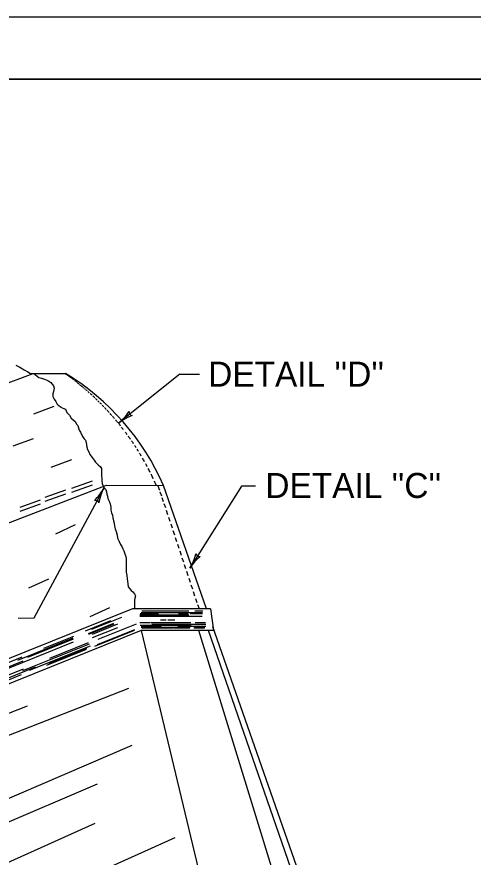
# Model space of a CAD drawing. Extents: x 1000 to 1036.3, y 1000 to 1022.
# Drawn here: x 1018.47 to 1022.13, y 1015.28 to 1022 of the extents above; entities that cross this region are included whole.
import ezdxf

# ---------------------------------------------------------------- set-up
doc = ezdxf.new("R2010")
doc.units = 0
for name, color, linetype in [('Level 1', 7, 'Continuous'), ('Level 10', 7, 'Continuous'), ('Level 11', 7, 'Continuous'), ('Level 15', 7, 'Continuous'), ('Level 18', 7, 'Continuous')]:
    doc.layers.add(name, color=color, linetype=linetype)

msp = doc.modelspace()

# ---------------------------------------------------------------- linework, layer by layer
at = {"layer": 'Level 1'}
for p, q in [((1019.7796, 1019.1411), (1019.2887, 1018.7478)), ((1019.7796, 1019.1411), (1019.937, 1019.1411)), ((1018.6131, 1017.1908), (1019.1734, 1018.2313)), ((1020.2729, 1018.2436), (1019.8591, 1017.5878)), ((1020.3866, 1018.2436), (1020.2729, 1018.2436)), ((1018.4848, 1017.1901), (1018.6131, 1017.1908)), ((1019.025, 1017.0876), (1019.2283, 1017.1694)), ((1019.0478, 1017.067), (1019.2511, 1017.1488)), ((1019.051, 1017.0615), (1019.2543, 1017.1433)), ((1019.0796, 1017.0615), (1019.2829, 1017.1433)), ((1019.6262, 1017.1765), (1019.67, 1017.1765)), ((1019.684, 1017.1765), (1019.7388, 1017.1765)), ((1019.0796, 1017.033), (1019.2829, 1017.1148)), ((1019.3685, 1016.6253), (1016.6537, 1015.5635)), ((1018.5572, 1016.4848), (1015.4992, 1015.2824)), ((1017.8399, 1015.5018), (1019.3997, 1016.1725)), ((1019.1188, 1015.8602), (1018.2611, 1015.4957)), ((1015.3276, 1013.8614), (1019.1032, 1015.5479))]:
    msp.add_line(p, q, dxfattribs=at)
for centre, radius, start, end in [((1019.0443, 1019.0529), 0.3909, 308.70026, 327.36905), ((1019.4047, 1018.8407), 0.0313, 177.47486, 259.59155), ((1019.5331, 1018.4427), 0.3909, 110.04742, 128.69415), ((1019.0443, 1019.0529), 0.3909, 308.68804, 308.70026), ((1018.8291, 1018.4166), 0.3909, 313.04636, 331.69309), ((1019.5176, 1018.0459), 0.3909, 151.6992, 170.36798), ((1019.5176, 1018.0459), 0.3909, 151.68697, 151.6992), ((1019.1028, 1018.1004), 0.0313, 20.47379, 102.59049), ((1019.5285, 1017.7964), 0.3909, 327.74896, 346.41774), ((1020.1897, 1017.3792), 0.3909, 129.09611, 147.74284), ((1019.9384, 1017.7135), 0.0313, 196.52355, 278.64025), ((1019.5285, 1017.7964), 0.3909, 327.73673, 327.74896)]:
    msp.add_arc(centre, radius, start, end, dxfattribs=at)
at = {"layer": 'Level 10'}
for p, q in [((1000, 1022), (1036, 1022)), ((1007, 1021.5), (1035.5, 1021.5))]:
    msp.add_line(p, q, dxfattribs=at)
at = {"layer": 'Level 11'}
msp.add_line((1015.9158, 1013.7232), (1019.7425, 1015.4327), dxfattribs=at)
msp.add_lwpolyline([(1007, 1000.5), (1035.5, 1000.5), (1035.5, 1021.5), (1007, 1021.5)], close=True, dxfattribs=at)
at = {"layer": 'Level 15'}
for p, q in [((1019.5672, 1017.2117), (1019.4608, 1017.2117)), ((1019.5672, 1017.2237), (1019.4634, 1017.2237)), ((1019.6013, 1017.2321), (1019.4713, 1017.2321)), ((1019.5672, 1017.2437), (1019.476, 1017.2437)), ((1019.6104, 1017.2117), (1019.4773, 1017.2117)), ((1019.6104, 1017.2237), (1019.4806, 1017.2237)), ((1019.653, 1017.2321), (1019.4904, 1017.2321)), ((1019.6104, 1017.2437), (1019.4963, 1017.2437)), ((1019.7607, 1017.2437), (1019.5835, 1017.2437)), ((1019.7602, 1017.2117), (1019.6066, 1017.2117)), ((1019.7235, 1017.2321), (1019.6233, 1017.2321)), ((1019.8522, 1017.2437), (1019.6307, 1017.2437)), ((1019.8515, 1017.2117), (1019.6595, 1017.2117)), ((1019.8057, 1017.2321), (1019.6805, 1017.2321)), ((1019.848, 1017.2321), (1019.7528, 1017.2321)), ((1019.848, 1017.2237), (1019.7691, 1017.2237)), ((1019.8501, 1017.2437), (1019.7984, 1017.2437)), ((1019.9613, 1017.2321), (1019.8424, 1017.2321)), ((1019.9613, 1017.2237), (1019.8627, 1017.2237)), ((1019.9639, 1017.2437), (1019.8994, 1017.2437)), ((1019.3133, 1017.1938), (1019.0737, 1017.0974)), ((1019.5132, 1017.1514), (1019.4587, 1017.1514)), ((1019.5295, 1017.2017), (1019.4603, 1017.2017)), ((1019.5429, 1017.1514), (1019.4747, 1017.1514)), ((1019.5632, 1017.2017), (1019.4767, 1017.2017)), ((1019.756, 1017.1514), (1019.5468, 1017.1514)), ((1019.6684, 1017.2017), (1019.562, 1017.2017)), ((1019.8463, 1017.1514), (1019.5848, 1017.1514)), ((1019.7368, 1017.2017), (1019.6038, 1017.2017)), ((1019.8464, 1017.2017), (1019.7135, 1017.2017)), ((1019.9593, 1017.2017), (1019.7932, 1017.2017)), ((1019.8679, 1017.1514), (1019.8016, 1017.1514)), ((1019.9862, 1017.1514), (1019.9033, 1017.1514)), ((1019.4148, 1017.0888), (1019.0975, 1016.9611)), ((1019.4177, 1017.0956), (1019.1174, 1016.9748)), ((1019.4304, 1017.1414), (1019.1228, 1017.0176)), ((1019.5536, 1017.1299), (1019.4613, 1017.1299)), ((1019.583, 1017.122), (1019.4692, 1017.122)), ((1019.5803, 1017.1136), (1019.4697, 1017.1136)), ((1019.6212, 1017.1084), (1019.476, 1017.1084)), ((1019.5933, 1017.1299), (1019.478, 1017.1299)), ((1019.63, 1017.122), (1019.4878, 1017.122)), ((1019.6267, 1017.1136), (1019.4885, 1017.1136)), ((1019.6779, 1017.1084), (1019.4963, 1017.1084)), ((1019.7214, 1017.1393), (1019.5547, 1017.1393)), ((1019.7748, 1017.1299), (1019.5887, 1017.1299)), ((1019.803, 1017.1393), (1019.5946, 1017.1393)), ((1019.7492, 1017.1136), (1019.626, 1017.1136)), ((1019.8699, 1017.1299), (1019.6372, 1017.1299)), ((1019.7298, 1017.1084), (1019.6658, 1017.1084)), ((1019.8378, 1017.1136), (1019.6838, 1017.1136)), ((1019.8135, 1017.1084), (1019.7336, 1017.1084)), ((1019.869, 1017.1393), (1019.7539, 1017.1393)), ((1019.869, 1017.122), (1019.7638, 1017.122)), ((1019.8611, 1017.1084), (1019.7927, 1017.1084)), ((1019.8621, 1017.1136), (1019.7974, 1017.1136)), ((1019.9875, 1017.1393), (1019.8437, 1017.1393)), ((1019.9875, 1017.122), (1019.8561, 1017.122)), ((1019.9777, 1017.1084), (1019.8922, 1017.1084)), ((1019.979, 1017.1136), (1019.8981, 1017.1136)), ((1018.9228, 1017.0284), (1018.4815, 1016.8508)), ((1018.926, 1017.0207), (1018.56, 1016.8734)), ((1018.9283, 1017.0431), (1018.6887, 1016.9467)), ((1018.9269, 1016.9973), (1018.3104, 1016.7492)), ((1019.0548, 1016.9815), (1018.521, 1016.7667)), ((1019.0612, 1016.9655), (1018.5737, 1016.7693)), ((1019.0327, 1016.945), (1018.7324, 1016.8241)), ((1019.0454, 1016.9907), (1018.7378, 1016.867)), ((1018.5137, 1016.8762), (1017.6917, 1016.5454)), ((1019.0298, 1016.9381), (1018.7125, 1016.8104)), ((1018.5232, 1016.8456), (1017.8106, 1016.5588)), ((1018.5262, 1016.7818), (1017.5559, 1016.3913)), ((1018.6218, 1016.7971), (1017.7585, 1016.4497)), ((1018.5087, 1016.7341), (1017.9372, 1016.5041))]:
    msp.add_line(p, q, dxfattribs=at)
at = {"layer": 'Level 18'}
for p, q in [((1016.8803, 1018.5107), (1018.605, 1019.1455)), ((1018.605, 1019.1455), (1018.8659, 1019.1458)), ((1018.6099, 1018.8245), (1018.7741, 1018.8844)), ((1018.445, 1018.5671), (1018.6092, 1018.6271)), ((1018.7506, 1018.3972), (1018.9148, 1018.4571)), ((1018.9163, 1018.2286), (1019.0804, 1018.2885)), ((1016.2928, 1017.1431), (1019.1926, 1018.2524)), ((1018.9163, 1018.1969), (1019.0804, 1018.2568)), ((1019.1926, 1018.2524), (1019.6502, 1018.2494)), ((1019.6191, 1018.211), (1019.6079, 1018.2437)), ((1018.7028, 1018.1565), (1018.867, 1018.2164)), ((1018.7028, 1018.1247), (1018.867, 1018.1847)), ((1019.635, 1018.1638), (1019.6238, 1018.1965)), ((1018.5004, 1018.076), (1018.6646, 1018.1359)), ((1018.5004, 1018.0443), (1018.6646, 1018.1042)), ((1019.6502, 1018.1182), (1019.6389, 1018.1509)), ((1019.6668, 1018.0705), (1019.6555, 1018.1032)), ((1019.6849, 1018.0163), (1019.6736, 1018.049)), ((1019.7029, 1017.9621), (1019.6916, 1017.9948)), ((1018.787, 1017.8646), (1018.9458, 1017.9374)), ((1019.721, 1017.9079), (1019.7097, 1017.9406)), ((1019.739, 1017.8537), (1019.7277, 1017.8864)), ((1019.7571, 1017.7995), (1019.7458, 1017.8322)), ((1019.7751, 1017.7453), (1019.7638, 1017.778)), ((1019.7932, 1017.6911), (1019.7819, 1017.7238)), ((1019.8112, 1017.6369), (1019.7999, 1017.6696)), ((1019.8293, 1017.5827), (1019.818, 1017.6154)), ((1019.8473, 1017.5285), (1019.836, 1017.5612)), ((1018.5722, 1017.4312), (1018.731, 1017.504)), ((1019.8654, 1017.4743), (1019.8541, 1017.507)), ((1019.8834, 1017.4201), (1019.8721, 1017.4528)), ((1019.9015, 1017.3659), (1019.8902, 1017.3986)), ((1019.9195, 1017.3117), (1019.9082, 1017.3444)), ((1019.9368, 1017.263), (1019.9255, 1017.2956)), ((1019.3998, 1017.263), (1015.3249, 1015.6227)), ((1019.0614, 1017.2018), (1019.2203, 1017.2746)), ((1020.0255, 1017.263), (1019.3998, 1017.263)), ((1020.0255, 1017.263), (1020.0494, 1017.0893)), ((1019.4697, 1017.0893), (1015.3249, 1015.4209)), ((1020.0494, 1017.0893), (1019.4697, 1017.0893)), ((1019.4709, 1017.0893), (1020.0595, 1014.6289)), ((1020.8446, 1014.682), (1020.0096, 1017.0893))]:
    msp.add_line(p, q, dxfattribs=at)
for points in [[(1018.4675, 1019.2117), (1018.498, 1019.1964), (1018.5337, 1019.176), (1018.5643, 1019.1608), (1018.5846, 1019.1455), (1018.605, 1019.1455), (1018.6254, 1019.1353), (1018.6509, 1019.1149), (1018.6712, 1019.1098), (1018.6967, 1019.0996), (1018.7222, 1019.0894), (1018.7476, 1019.0741), (1018.768, 1019.0486), (1018.7731, 1019.0282), (1018.768, 1019.0027), (1018.7629, 1018.9823), (1018.7629, 1018.9619), (1018.7731, 1018.9415), (1018.7884, 1018.9211), (1018.7986, 1018.9007), (1018.8241, 1018.8803), (1018.8444, 1018.8702), (1018.8648, 1018.86), (1018.875, 1018.8345), (1018.8954, 1018.8141), (1018.9106, 1018.7886), (1018.9412, 1018.7631), (1018.9514, 1018.7427)], [(1018.9522, 1018.7415), (1018.9645, 1018.7292), (1018.9676, 1018.7108), (1018.9737, 1018.6923), (1018.986, 1018.677), (1018.9922, 1018.6585), (1019.0045, 1018.6401), (1019.0137, 1018.6247), (1019.0259, 1018.6124), (1019.029, 1018.594), (1019.0321, 1018.5755), (1019.0352, 1018.5571), (1019.0413, 1018.5386), (1019.0505, 1018.5202), (1019.0597, 1018.4987), (1019.0782, 1018.4741), (1019.0935, 1018.4526), (1019.1058, 1018.4372), (1019.1273, 1018.4157), (1019.1457, 1018.4003), (1019.1519, 1018.385), (1019.1519, 1018.3634), (1019.1519, 1018.345), (1019.1519, 1018.3266), (1019.1549, 1018.305), (1019.1549, 1018.2866), (1019.158, 1018.2651), (1019.1641, 1018.2497), (1019.1734, 1018.2313), (1019.1887, 1018.219), (1019.1918, 1018.2005), (1019.1949, 1018.1821), (1019.201, 1018.1637), (1019.2041, 1018.1452), (1019.2133, 1018.1237), (1019.2225, 1018.1022), (1019.2286, 1018.0776), (1019.2286, 1018.053), (1019.2317, 1018.0315), (1019.2409, 1018.013), (1019.244, 1017.9915), (1019.2501, 1017.9669), (1019.2532, 1017.9485), (1019.2563, 1017.9239), (1019.2624, 1017.9024), (1019.2716, 1017.8809), (1019.2778, 1017.8532), (1019.2808, 1017.8286), (1019.2931, 1017.801), (1019.3054, 1017.7794), (1019.3146, 1017.761), (1019.3238, 1017.7426), (1019.333, 1017.7272), (1019.3392, 1017.7026), (1019.3484, 1017.6811), (1019.3515, 1017.6626), (1019.3515, 1017.6442), (1019.3515, 1017.6227), (1019.3515, 1017.6042), (1019.3515, 1017.5766), (1019.3515, 1017.5581), (1019.3545, 1017.5305), (1019.3576, 1017.5028), (1019.3607, 1017.4844), (1019.3638, 1017.4629), (1019.3668, 1017.4383), (1019.3791, 1017.4229), (1019.3914, 1017.4106), (1019.4037, 1017.3983), (1019.416, 1017.3829), (1019.4252, 1017.3676)], [(1019.9948, 1017.2644), (1019.6502, 1018.2494)], [(1019.4252, 1017.3676), (1019.4202, 1017.3491), (1019.4172, 1017.3306), (1019.4172, 1017.3122), (1019.4172, 1017.2938), (1019.4172, 1017.2753), (1019.4172, 1017.263)], [(1020.6307, 1014.8173), (1019.9317, 1017.0893)], [(1020.8446, 1014.8352), (1020.0451, 1017.1205)]]:
    msp.add_lwpolyline(points, dxfattribs=at)
for centre, radius, start, end in [((1017.6298, 1017.3959), 2.14, 54.69153, 54.85851), ((1017.8312, 1017.4491), 1.9873, 23.74684, 58.66415), ((1017.6298, 1017.3959), 2.14, 54.46438, 54.63899), ((1017.6298, 1017.3959), 2.14, 54.15888, 54.38797), ((1017.6298, 1017.3959), 2.14, 53.8502, 54.08738), ((1017.6298, 1017.3959), 2.14, 53.50701, 53.76669), ((1017.6298, 1017.3959), 2.14, 53.18612, 53.40641), ((1017.6298, 1017.3959), 2.14, 52.93188, 53.10931), ((1017.6298, 1017.3959), 2.14, 52.52561, 52.77808), ((1017.6298, 1017.3959), 2.14, 52.10047, 52.35493), ((1017.6298, 1017.3959), 2.14, 51.74049, 51.97919), ((1017.6298, 1017.3959), 2.14, 51.329, 51.63259), ((1017.6298, 1017.3959), 2.14, 51.05555, 51.27109), ((1017.6298, 1017.3959), 2.14, 50.76524, 50.99074), ((1017.6298, 1017.3959), 2.14, 50.40357, 50.68459), ((1017.6298, 1017.3959), 2.14, 50.07137, 50.33489), ((1017.6298, 1017.3959), 2.14, 49.73914, 49.99578), ((1017.6298, 1017.3959), 2.14, 49.28152, 49.62114), ((1017.6298, 1017.3959), 2.14, 48.84587, 49.11967), ((1017.6298, 1017.3959), 2.14, 48.25547, 48.64631), ((1017.6298, 1017.3959), 2.14, 47.45044, 48.00113), ((1017.6298, 1017.3959), 2.14, 46.66853, 47.17602), ((1017.6298, 1017.3959), 2.14, 45.88436, 46.40425), ((1017.6298, 1017.3959), 2.14, 45.33506, 45.72148), ((1017.6298, 1017.3959), 2.14, 44.65904, 45.12984), ((1017.6298, 1017.3959), 2.14, 43.92821, 44.43542), ((1017.6298, 1017.3959), 2.14, 43.08872, 43.68058), ((1017.6298, 1017.3959), 2.14, 42.24259, 42.85318), ((1017.6298, 1017.3959), 2.14, 41.38676, 41.9354), ((1017.6298, 1017.3959), 2.14, 40.47382, 41.15074), ((1017.6298, 1017.3959), 2.14, 39.43544, 40.1589), ((1017.6298, 1017.3959), 2.14, 38.43474, 39.17785), ((1017.6298, 1017.3959), 2.14, 37.44157, 38.13666), ((1017.6298, 1017.3959), 2.14, 36.08533, 36.74052), ((1017.6298, 1017.3959), 2.14, 34.84273, 35.68328), ((1017.6298, 1017.3959), 2.14, 33.73079, 34.50676), ((1017.6298, 1017.3959), 2.14, 32.68094, 33.30288), ((1017.6298, 1017.3959), 2.14, 31.78152, 32.33834), ((1017.6298, 1017.3959), 2.14, 30.62022, 31.36913), ((1017.6298, 1017.3959), 2.14, 29.22601, 30.10006), ((1017.6298, 1017.3959), 2.14, 27.98159, 28.70489), ((1017.6298, 1017.3959), 2.14, 26.61068, 27.59274), ((1017.6298, 1017.3959), 2.14, 25.11383, 26.17773), ((1017.6298, 1017.3959), 2.14, 23.51503, 24.53162)]:
    msp.add_arc(centre, radius, start, end, dxfattribs=at)

# ---------------------------------------------------------------- texts
at = {"layer": 'Level 1'}
for s, p in [("DETAIL ''D''", (1020.0073, 1019.0411)), ("DETAIL ''C''", (1020.4649, 1018.1505))]:
    msp.add_text(s, height=0.2, dxfattribs=at).set_placement(p)

doc.saveas('drawing.dxf')
